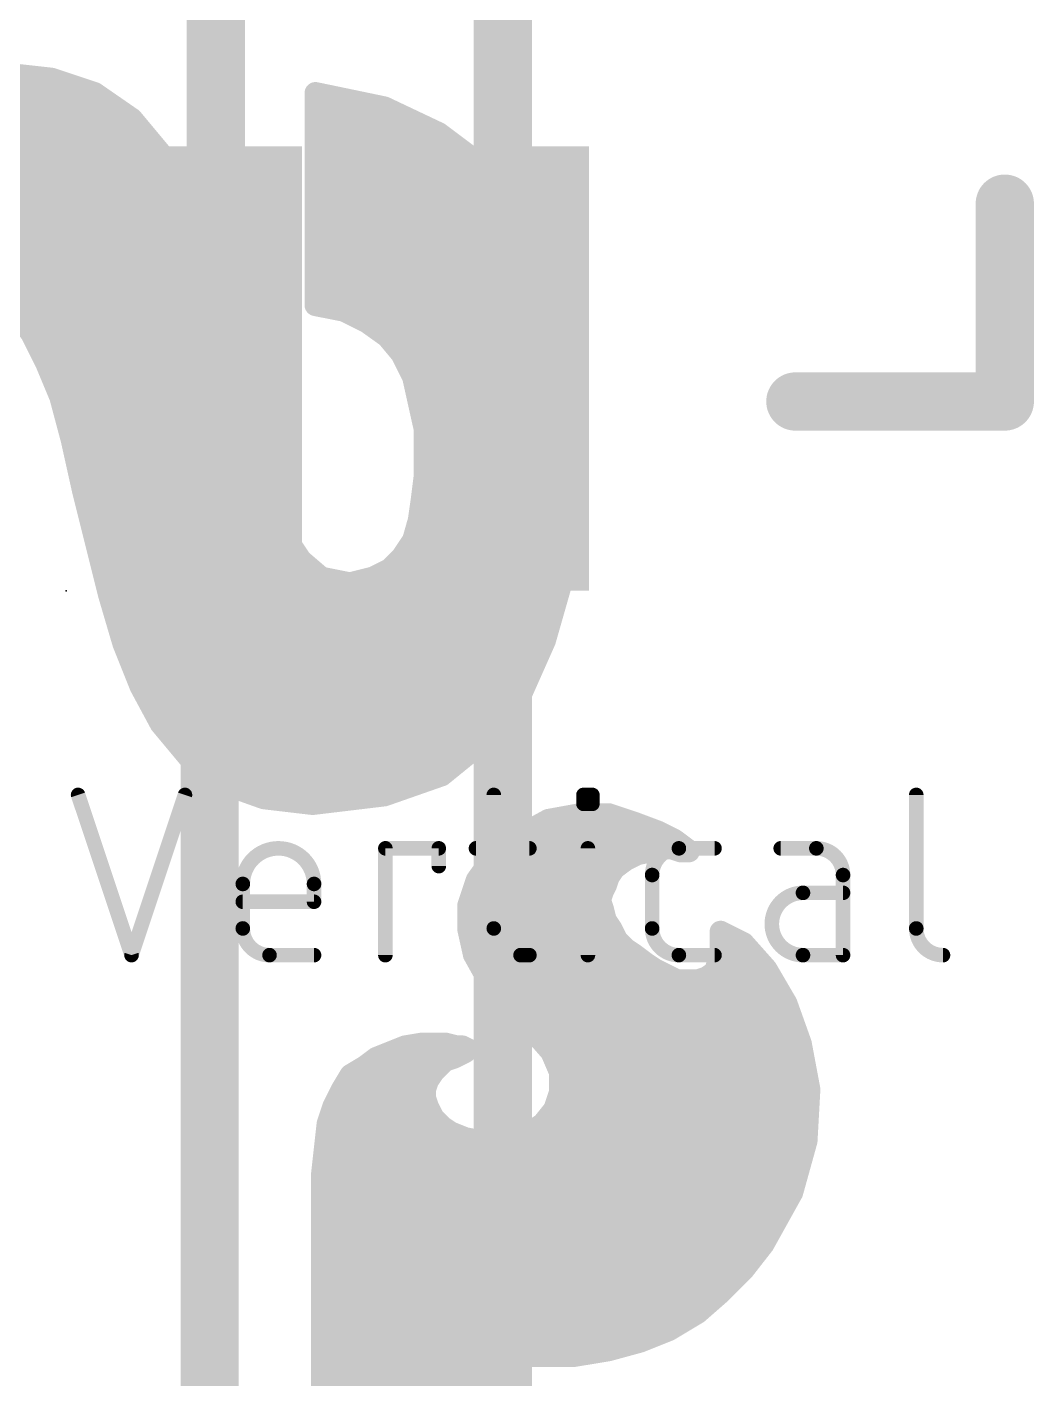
# Model space of a CAD drawing. Extents: x -33 to 53.6, y -13.2 to 65.9.
# Drawn here: x 11.293 to 14.804, y 12.491 to 17.206 of the extents above; entities that cross this region are included whole.
import ezdxf

# ---------------------------------------------------------------- set-up
doc = ezdxf.new("R2010")
doc.units = 0
for name, color, linetype in [('1', 12, 'CONTINUOUS'), ('21', 253, 'CONTINUOUS'), ('22', 253, 'CONTINUOUS'), ('23', 53, 'CONTINUOUS'), ('27', 253, 'CONTINUOUS')]:
    doc.layers.add(name, color=color, linetype=linetype)

# ---------------------------------------------------------------- blocks, each defined once
blk = doc.blocks.new('RECT')
blk.add_solid([(-0.5, -0.5), (0.5, -0.5), (-0.5, 0.5), (0.5, 0.5)])

msp = doc.modelspace()

# ---------------------------------------------------------------- linework, layer by layer
at = {"layer": '1', "const_width": 0.2032}
for points in [[(11.952, 19.572), (11.952, 16.015)], [(12.952, 16.015), (12.952, 18.798)], [(11.93, 15.993), (11.952, 16.015)], [(11.93, 5.08), (11.93, 15.993)], [(12.952, 16.015), (12.952, 5.102)]]:
    msp.add_lwpolyline(points, dxfattribs=at)
at = {"layer": '1', "const_width": 0.1016}
for points in [[(11.9808, 15.993, 1), (11.8792, 15.993)], [(11.8941, 16.0289, 1), (11.9659, 15.9571)], [(11.9879, 15.9791, 1), (11.9161, 16.0509)], [(13.0028, 16.015, 1), (12.9012, 16.015)], [(11.9012, 16.015, 1), (12.0028, 16.015)], [(12.9012, 16.015, 1), (13.0028, 16.015)]]:
    msp.add_lwpolyline(points, format="xyb", dxfattribs=at)
at = {"layer": '21'}
for points, const_width in [([(14.702, 16.59), (14.702, 15.9)], 0.2032), ([(14.702, 15.9), (13.972, 15.9)], 0.2032), ([(13.111, 14.441), (13.001, 14.381)], 0.0762), ([(13.221, 14.461), (13.111, 14.441)], 0.0762), ([(13.321, 14.461), (13.221, 14.461)], 0.0762), ([(13.411, 14.431), (13.321, 14.461)], 0.0762), ([(13.0391, 14.4018), (13.4889, 14.4018)], 0.0762), ([(13.491, 14.401), (13.411, 14.431)], 0.0762), ([(13.551, 14.371), (13.491, 14.401)], 0.0762), ([(13.001, 14.381), (12.911, 14.301)], 0.0762), ([(13.591, 14.341), (13.551, 14.371)], 0.0762), ([(12.911, 14.301), (12.861, 14.231)], 0.0762), ([(12.9387, 14.3256), (13.444, 14.3256)], 0.0762), ([(13.341, 14.271), (13.381, 14.301)], 0.0762), ([(13.381, 14.301), (13.421, 14.321)], 0.0762), ([(13.421, 14.321), (13.471, 14.331)], 0.0762), ([(13.471, 14.331), (13.511, 14.341)], 0.0762), ([(13.511, 14.341), (13.541, 14.341)], 0.0762), ([(13.541, 14.341), (13.571, 14.331)], 0.0762), ([(13.571, 14.331), (13.601, 14.331)], 0.0762), ([(13.601, 14.331), (13.591, 14.341)], 0.0762), ([(12.8741, 14.2494), (13.3266, 14.2494)], 0.0762), ([(13.321, 14.241), (13.341, 14.271)], 0.0762), ([(12.861, 14.231), (12.831, 14.141)], 0.0762), ([(13.301, 14.191), (13.311, 14.211)], 0.0762), ([(13.311, 14.211), (13.321, 14.241)], 0.0762), ([(12.8417, 14.1732), (13.2951, 14.1732)], 0.0762), ([(13.291, 14.161), (13.301, 14.191)], 0.0762), ([(13.301, 14.131), (13.291, 14.161)], 0.0762), ([(12.831, 14.141), (12.831, 14.061)], 0.0762), ([(13.311, 14.091), (13.301, 14.131)], 0.0762), ([(12.831, 14.097), (13.3095, 14.097)], 0.0762), ([(12.831, 14.061), (12.851, 13.971)], 0.0762), ([(13.331, 14.061), (13.311, 14.091)], 0.0762), ([(13.351, 14.021), (13.331, 14.061)], 0.0762), ([(12.8399, 14.0208), (13.3512, 14.0208)], 0.0762), ([(13.381, 13.991), (13.351, 14.021)], 0.0762), ([(13.711, 14.051), (13.711, 13.971)], 0.0762), ([(13.791, 14.011), (13.711, 14.051)], 0.0762), ([(13.711, 14.0208), (13.7714, 14.0208)], 0.0762), ([(12.851, 13.971), (12.901, 13.881)], 0.0762), ([(13.411, 13.971), (13.381, 13.991)], 0.0762), ([(13.451, 13.941), (13.411, 13.971)], 0.0762), ([(13.711, 13.971), (13.691, 13.911)], 0.0762), ([(13.871, 13.921), (13.791, 14.011)], 0.0762), ([(12.8657, 13.9446), (13.4462, 13.9446)], 0.0762), ([(13.481, 13.921), (13.451, 13.941)], 0.0762), ([(13.561, 13.881), (13.481, 13.921)], 0.0762), ([(13.7022, 13.9446), (13.85, 13.9446)], 0.0762), ([(13.941, 13.801), (13.871, 13.921)], 0.0762), ([(12.901, 13.881), (12.971, 13.801)], 0.0762), ([(13.631, 13.881), (13.561, 13.881)], 0.0762), ([(13.661, 13.891), (13.631, 13.881)], 0.0762), ([(13.691, 13.911), (13.661, 13.891)], 0.0762), ([(12.912, 13.8684), (13.9017, 13.8684)], 0.0762), ([(12.971, 13.801), (13.051, 13.711)], 0.0762), ([(12.9788, 13.7922), (13.9441, 13.7922)], 0.0762), ([(13.991, 13.661), (13.941, 13.801)], 0.0762), ([(13.0466, 13.716), (13.9714, 13.716)], 0.0762), ([(13.051, 13.711), (13.121, 13.631)], 0.0762), ([(12.611, 13.651), (12.511, 13.611)], 0.0762), ([(12.583, 13.6398), (12.8298, 13.6398)], 0.0762), ([(12.671, 13.661), (12.611, 13.651)], 0.0762), ([(12.751, 13.661), (12.671, 13.661)], 0.0762), ([(12.791, 13.651), (12.751, 13.661)], 0.0762), ([(12.811, 13.651), (12.791, 13.651)], 0.0762), ([(12.831, 13.641), (12.811, 13.651)], 0.0762), ([(12.821, 13.631), (12.831, 13.641)], 0.0762), ([(13.1133, 13.6398), (13.995, 13.6398)], 0.0762), ([(14.021, 13.501), (13.991, 13.661)], 0.0762), ([(12.511, 13.611), (12.471, 13.581)], 0.0762), ([(12.711, 13.561), (12.751, 13.601)], 0.0762), ([(12.751, 13.601), (12.781, 13.611)], 0.0762), ([(12.781, 13.611), (12.821, 13.631)], 0.0762), ([(13.121, 13.631), (13.151, 13.561)], 0.0762), ([(12.421, 13.551), (12.391, 13.501)], 0.0762), ([(12.471, 13.581), (12.421, 13.551)], 0.0762), ([(12.442, 13.5636), (12.7136, 13.5636)], 0.0762), ([(12.691, 13.531), (12.711, 13.561)], 0.0762), ([(13.1499, 13.5636), (14.0093, 13.5636)], 0.0762), ([(13.151, 13.561), (13.151, 13.491)], 0.0762), ([(12.391, 13.501), (12.361, 13.441)], 0.0762), ([(12.681, 13.501), (12.691, 13.531)], 0.0762), ([(12.681, 13.471), (12.681, 13.501)], 0.0762), ([(14.011, 13.321), (14.021, 13.501)], 0.0762), ([(12.3842, 13.4874), (12.681, 13.4874)], 0.0762), ([(12.691, 13.441), (12.681, 13.471)], 0.0762), ([(13.151, 13.491), (13.131, 13.431)], 0.0762), ([(13.1498, 13.4874), (14.0202, 13.4874)], 0.0762), ([(12.361, 13.441), (12.341, 13.381)], 0.0762), ([(12.3511, 13.4112), (12.7059, 13.4112)], 0.0762), ([(12.711, 13.401), (12.691, 13.441)], 0.0762), ([(12.741, 13.371), (12.711, 13.401)], 0.0762), ([(13.131, 13.431), (13.091, 13.381)], 0.0762), ([(13.1152, 13.4112), (14.016, 13.4112)], 0.0762), ([(12.341, 13.381), (12.321, 13.201)], 0.0762), ([(12.771, 13.351), (12.741, 13.371)], 0.0762), ([(13.091, 13.381), (13.031, 13.341)], 0.0762), ([(12.3359, 13.335), (12.811, 13.335)], 0.0762), ([(12.821, 13.331), (12.771, 13.351)], 0.0762), ([(12.871, 13.321), (12.821, 13.331)], 0.0762), ([(12.951, 13.321), (12.871, 13.321)], 0.0762), ([(13.031, 13.341), (12.951, 13.321)], 0.0762), ([(13.007, 13.335), (14.0118, 13.335)], 0.0762), ([(13.961, 13.141), (14.011, 13.321)], 0.0762), ([(12.3274, 13.2588), (13.9937, 13.2588)], 0.0762), ([(12.321, 13.201), (12.321, 11.921)], 0.0762), ([(12.321, 13.1826), (13.9726, 13.1826)], 0.0762), ([(13.861, 12.961), (13.961, 13.141)], 0.0762), ([(12.321, 13.1064), (13.9418, 13.1064)], 0.0762), ([(12.321, 13.0302), (13.8994, 13.0302)], 0.0762), ([(12.321, 12.954), (13.8556, 12.954)], 0.0762), ([(13.791, 12.871), (13.861, 12.961)], 0.0762), ([(12.321, 12.8778), (13.7963, 12.8778)], 0.0762), ([(13.711, 12.791), (13.791, 12.871)], 0.0762), ([(12.321, 12.8016), (13.7216, 12.8016)], 0.0762), ([(13.631, 12.721), (13.711, 12.791)], 0.0762), ([(12.321, 12.7254), (13.636, 12.7254)], 0.0762), ([(13.531, 12.661), (13.631, 12.721)], 0.0762), ([(12.321, 12.6492), (13.5015, 12.6492)], 0.0762), ([(13.431, 12.621), (13.531, 12.661)], 0.0762), ([(13.321, 12.591), (13.431, 12.621)], 0.0762), ([(12.321, 12.573), (13.213, 12.573)], 0.0762), ([(12.901, 12.531), (12.951, 12.561)], 0.0762), ([(12.951, 12.561), (13.011, 12.571)], 0.0762), ([(13.011, 12.571), (13.201, 12.571)], 0.0762), ([(13.201, 12.571), (13.321, 12.591)], 0.0762), ([(12.801, 12.451), (12.901, 12.531)], 0.0762), ([(12.321, 12.4968), (12.8582, 12.4968)], 0.0762)]:
    msp.add_lwpolyline(points, dxfattribs=dict(at, const_width=const_width))
for points, const_width in [([(14.7528, 16.59, 1), (14.6512, 16.59)], 0.1016), ([(13.972, 15.9508, 1), (13.972, 15.8492)], 0.1016), ([(14.702, 15.8492, 1), (14.702, 15.9508)], 0.1016), ([(14.6512, 15.9, 1), (14.7528, 15.9)], 0.1016), ([(13.1076, 14.4597, 1), (13.1144, 14.4223)], 0.0381), ([(13.1201, 14.4243, 1), (13.1019, 14.4577)], 0.0381), ([(13.221, 14.4801, 1), (13.221, 14.442)], 0.0381), ([(13.2244, 14.4423, 1), (13.2176, 14.4797)], 0.0381), ([(13.327, 14.4791, 1), (13.315, 14.4429)], 0.0381), ([(13.321, 14.442, 1), (13.321, 14.4801)], 0.0381), ([(13.0391, 14.4209, 1), (13.0391, 14.3828)], 0.0381), ([(13.4177, 14.4488, 1), (13.4043, 14.4132)], 0.0381), ([(13.405, 14.4129, 1), (13.417, 14.4491)], 0.0381), ([(13.4995, 14.418, 1), (13.4825, 14.384)], 0.0381), ([(13.4843, 14.3832, 1), (13.4977, 14.4188)], 0.0381), ([(13.4889, 14.3828, 1), (13.4889, 14.4209)], 0.0381), ([(12.9919, 14.3977, 1), (13.0101, 14.3643)], 0.0381), ([(13.0137, 14.3668, 1), (12.9883, 14.3952)], 0.0381), ([(13.5624, 14.3862, 1), (13.5396, 14.3558)], 0.0381), ([(13.5425, 14.354, 1), (13.5595, 14.388)], 0.0381), ([(12.8983, 14.3152, 1), (12.9237, 14.2868)], 0.0381), ([(12.9265, 14.2899, 1), (12.8955, 14.3121)], 0.0381), ([(12.9387, 14.3447, 1), (12.9387, 14.3066)], 0.0381), ([(13.3725, 14.318, 1), (13.3895, 14.284)], 0.0381), ([(13.3924, 14.2858, 1), (13.3696, 14.3162)], 0.0381), ([(13.4173, 14.3397, 1), (13.4247, 14.3023)], 0.0381), ([(13.4295, 14.304, 1), (13.4125, 14.338)], 0.0381), ([(13.444, 14.3066, 1), (13.444, 14.3447)], 0.0381), ([(13.4664, 14.3495, 1), (13.4756, 14.3125)], 0.0381), ([(13.4747, 14.3123, 1), (13.4673, 14.3497)], 0.0381), ([(13.511, 14.3601, 1), (13.511, 14.322)], 0.0381), ([(13.5156, 14.3225, 1), (13.5064, 14.3595)], 0.0381), ([(13.547, 14.3591, 1), (13.535, 14.3229)], 0.0381), ([(13.541, 14.322, 1), (13.541, 14.3601)], 0.0381), ([(13.571, 14.3501, 1), (13.571, 14.312)], 0.0381), ([(13.565, 14.3129, 1), (13.577, 14.3491)], 0.0381), ([(13.6045, 14.3545, 1), (13.5775, 14.3275)], 0.0381), ([(13.5796, 14.3258, 1), (13.6024, 14.3562)], 0.0381), ([(13.5875, 14.3175, 1), (13.6145, 14.3445)], 0.0381), ([(13.601, 14.312, 1), (13.601, 14.3501)], 0.0381), ([(12.8741, 14.2685, 1), (12.8741, 14.2304)], 0.0381), ([(13.3296, 14.2862, 1), (13.3524, 14.2558)], 0.0381), ([(13.3569, 14.2604, 1), (13.3251, 14.2816)], 0.0381), ([(13.3266, 14.2304, 1), (13.3266, 14.2685)], 0.0381), ([(12.8455, 14.2421, 1), (12.8765, 14.2199)], 0.0381), ([(12.8791, 14.225, 1), (12.8429, 14.237)], 0.0381), ([(13.328, 14.2025, 1), (13.294, 14.2195)], 0.0381), ([(13.3051, 14.2516, 1), (13.3369, 14.2304)], 0.0381), ([(13.3391, 14.235, 1), (13.3029, 14.247)], 0.0381), ([(12.8417, 14.1923, 1), (12.8417, 14.1542)], 0.0381), ([(13.3091, 14.167, 1), (13.2729, 14.155)], 0.0381), ([(13.284, 14.1995, 1), (13.318, 14.1825)], 0.0381), ([(13.3191, 14.185, 1), (13.2829, 14.197)], 0.0381), ([(13.2929, 14.217, 1), (13.3291, 14.205)], 0.0381), ([(13.2951, 14.1542, 1), (13.2951, 14.1923)], 0.0381), ([(12.8501, 14.141, 1), (12.812, 14.141)], 0.0381), ([(12.8129, 14.147, 1), (12.8491, 14.135)], 0.0381), ([(13.2729, 14.167, 1), (13.3091, 14.155)], 0.0381), ([(13.3195, 14.1356, 1), (13.2825, 14.1264)], 0.0381), ([(13.2829, 14.125, 1), (13.3191, 14.137)], 0.0381), ([(12.831, 14.1161, 1), (12.831, 14.078)], 0.0381), ([(12.8496, 14.0651, 1), (12.8124, 14.0569)], 0.0381), ([(13.3269, 14.1016, 1), (13.2951, 14.0804)], 0.0381), ([(13.2925, 14.0864, 1), (13.3295, 14.0956)], 0.0381), ([(13.3095, 14.078, 1), (13.3095, 14.1161)], 0.0381), ([(13.348, 14.0695, 1), (13.314, 14.0525)], 0.0381), ([(12.812, 14.061, 1), (12.8501, 14.061)], 0.0381), ([(12.8399, 14.0399, 1), (12.8399, 14.0018)], 0.0381), ([(13.3151, 14.0504, 1), (13.3469, 14.0716)], 0.0381), ([(13.3645, 14.0345, 1), (13.3375, 14.0075)], 0.0381), ([(13.3512, 14.0018, 1), (13.3512, 14.0399)], 0.0381), ([(13.7195, 14.068, 1), (13.7025, 14.034)], 0.0381), ([(13.711, 14.0399, 1), (13.711, 14.0018)], 0.0381), ([(13.7301, 14.051, 1), (13.692, 14.051)], 0.0381), ([(13.7714, 14.0018, 1), (13.7714, 14.0399)], 0.0381), ([(12.8677, 13.9803, 1), (12.8343, 13.9617)], 0.0381), ([(13.334, 14.0125, 1), (13.368, 14.0295)], 0.0381), ([(13.3916, 14.0069, 1), (13.3704, 13.9751)], 0.0381), ([(13.3675, 13.9775, 1), (13.3945, 14.0045)], 0.0381), ([(13.4224, 13.9862, 1), (13.3996, 13.9558)], 0.0381), ([(13.4004, 13.9551, 1), (13.4216, 13.9869)], 0.0381), ([(13.7291, 13.965, 1), (13.6929, 13.977)], 0.0381), ([(13.8052, 14.0237, 1), (13.7768, 13.9983)], 0.0381), ([(13.7825, 13.994, 1), (13.7995, 14.028)], 0.0381), ([(12.8324, 13.9669, 1), (12.8696, 13.9751)], 0.0381), ([(12.8657, 13.9637, 1), (12.8657, 13.9256)], 0.0381), ([(13.4616, 13.9569, 1), (13.4404, 13.9251)], 0.0381), ([(13.4396, 13.9258, 1), (13.4624, 13.9562)], 0.0381), ([(13.4462, 13.9256, 1), (13.4462, 13.9637)], 0.0381), ([(13.4895, 13.938, 1), (13.4725, 13.904)], 0.0381), ([(13.7022, 13.9637, 1), (13.7022, 13.9256)], 0.0381), ([(13.692, 13.971, 1), (13.7301, 13.971)], 0.0381), ([(13.85, 13.9256, 1), (13.85, 13.9637)], 0.0381), ([(13.8875, 13.9306, 1), (13.8545, 13.9114)], 0.0381), ([(12.9153, 13.8935, 1), (12.8867, 13.8685)], 0.0381), ([(12.8843, 13.8717, 1), (12.9177, 13.8903)], 0.0381), ([(13.4704, 13.9051, 1), (13.4916, 13.9369)], 0.0381), ([(13.561, 13.9001, 1), (13.561, 13.862)], 0.0381), ([(13.5525, 13.864, 1), (13.5695, 13.898)], 0.0381), ([(13.625, 13.8991, 1), (13.637, 13.8629)], 0.0381), ([(13.631, 13.862, 1), (13.631, 13.9001)], 0.0381), ([(13.6504, 13.9069, 1), (13.6716, 13.8751)], 0.0381), ([(13.667, 13.8729, 1), (13.655, 13.9091)], 0.0381), ([(13.6729, 13.917, 1), (13.7091, 13.905)], 0.0381), ([(13.7016, 13.8951, 1), (13.6804, 13.9269)], 0.0381), ([(13.8568, 13.9083, 1), (13.8852, 13.9337)], 0.0381), ([(12.912, 13.8875, 1), (12.912, 13.8494)], 0.0381), ([(13.9017, 13.8494, 1), (13.9017, 13.8875)], 0.0381), ([(12.9852, 13.8137, 1), (12.9568, 13.7883)], 0.0381), ([(12.9567, 13.7885, 1), (12.9853, 13.8135)], 0.0381), ([(12.9788, 13.8113, 1), (12.9788, 13.7732)], 0.0381), ([(13.9589, 13.8074, 1), (13.9231, 13.7946)], 0.0381), ([(13.9245, 13.7914, 1), (13.9575, 13.8106)], 0.0381), ([(13.9441, 13.7732, 1), (13.9441, 13.8113)], 0.0381), ([(13.0466, 13.7351, 1), (13.0466, 13.697)], 0.0381), ([(13.0653, 13.7235, 1), (13.0367, 13.6985)], 0.0381), ([(13.0368, 13.6983, 1), (13.0652, 13.7237)], 0.0381), ([(13.9714, 13.697, 1), (13.9714, 13.7351)], 0.0381), ([(12.583, 13.6589, 1), (12.583, 13.6208)], 0.0381), ([(12.6079, 13.6698, 1), (12.6141, 13.6322)], 0.0381), ([(12.6181, 13.6333, 1), (12.6039, 13.6687)], 0.0381), ([(12.671, 13.6801, 1), (12.671, 13.642)], 0.0381), ([(12.6741, 13.6422, 1), (12.6679, 13.6798)], 0.0381), ([(12.7556, 13.6795, 1), (12.7464, 13.6425)], 0.0381), ([(12.751, 13.642, 1), (12.751, 13.6801)], 0.0381), ([(12.791, 13.67, 1), (12.791, 13.6319)], 0.0381), ([(12.7864, 13.6325, 1), (12.7956, 13.6695)], 0.0381), ([(12.8195, 13.668, 1), (12.8025, 13.634)], 0.0381), ([(12.811, 13.6319, 1), (12.811, 13.67)], 0.0381), ([(12.8445, 13.6275, 1), (12.8175, 13.6545)], 0.0381), ([(12.8225, 13.624, 1), (12.8395, 13.658)], 0.0381), ([(12.8298, 13.6208, 1), (12.8298, 13.6589)], 0.0381), ([(13.1133, 13.6589, 1), (13.1133, 13.6208)], 0.0381), ([(14.0097, 13.6645, 1), (13.9723, 13.6575)], 0.0381), ([(13.9731, 13.6546, 1), (14.0089, 13.6674)], 0.0381), ([(13.995, 13.6208, 1), (13.995, 13.6589)], 0.0381), ([(12.5039, 13.6287, 1), (12.5181, 13.5933)], 0.0381), ([(12.5224, 13.5958, 1), (12.4996, 13.6262)], 0.0381), ([(12.745, 13.6191, 1), (12.757, 13.5829)], 0.0381), ([(12.7645, 13.5875, 1), (12.7375, 13.6145)], 0.0381), ([(12.7725, 13.628, 1), (12.7895, 13.594)], 0.0381), ([(12.787, 13.5929, 1), (12.775, 13.6291)], 0.0381), ([(12.8075, 13.6445, 1), (12.8345, 13.6175)], 0.0381), ([(12.8295, 13.614, 1), (12.8125, 13.648)], 0.0381), ([(13.1385, 13.6385, 1), (13.1035, 13.6235)], 0.0381), ([(13.1067, 13.6185, 1), (13.1353, 13.6435)], 0.0381), ([(12.4112, 13.5673, 1), (12.4308, 13.5347)], 0.0381), ([(12.4373, 13.5412, 1), (12.4047, 13.5608)], 0.0381), ([(12.442, 13.5827, 1), (12.442, 13.5446)], 0.0381), ([(12.4596, 13.5962, 1), (12.4824, 13.5658)], 0.0381), ([(12.4808, 13.5647, 1), (12.4612, 13.5973)], 0.0381), ([(12.6975, 13.5745, 1), (12.7245, 13.5475)], 0.0381), ([(12.7269, 13.5504, 1), (12.6951, 13.5716)], 0.0381), ([(12.7136, 13.5446, 1), (12.7136, 13.5827)], 0.0381), ([(13.1499, 13.5827, 1), (13.1499, 13.5446)], 0.0381), ([(13.17, 13.561, 1), (13.1319, 13.561)], 0.0381), ([(13.1335, 13.5535, 1), (13.1685, 13.5685)], 0.0381), ([(14.0093, 13.5446, 1), (14.0093, 13.5827)], 0.0381), ([(12.408, 13.4925, 1), (12.374, 13.5095)], 0.0381), ([(12.7001, 13.501, 1), (12.662, 13.501)], 0.0381), ([(12.6751, 13.5416, 1), (12.7069, 13.5204)], 0.0381), ([(12.7091, 13.525, 1), (12.6729, 13.537)], 0.0381), ([(14.04, 13.4999, 1), (14.002, 13.5021)], 0.0381), ([(12.3842, 13.5065, 1), (12.3842, 13.4684)], 0.0381), ([(12.3747, 13.5108, 1), (12.4073, 13.4912)], 0.0381), ([(12.6629, 13.507, 1), (12.6991, 13.495)], 0.0381), ([(12.6991, 13.477, 1), (12.6629, 13.465)], 0.0381), ([(12.662, 13.471, 1), (12.7001, 13.471)], 0.0381), ([(12.681, 13.4684, 1), (12.681, 13.5065)], 0.0381), ([(13.1498, 13.5065, 1), (13.1498, 13.4684)], 0.0381), ([(13.1319, 13.491, 1), (13.17, 13.491)], 0.0381), ([(13.1691, 13.485, 1), (13.1329, 13.497)], 0.0381), ([(14.0023, 13.4975, 1), (14.0397, 13.5045)], 0.0381), ([(14.0202, 13.4684, 1), (14.0202, 13.5065)], 0.0381), ([(12.3511, 13.4303, 1), (12.3511, 13.3922)], 0.0381), ([(12.344, 13.4495, 1), (12.378, 13.4325)], 0.0381), ([(12.3791, 13.435, 1), (12.3429, 13.447)], 0.0381), ([(12.708, 13.4495, 1), (12.674, 13.4325)], 0.0381), ([(12.6729, 13.435, 1), (12.7091, 13.447)], 0.0381), ([(12.7245, 13.4145, 1), (12.6975, 13.3875)], 0.0381), ([(12.7059, 13.3922, 1), (12.7059, 13.4303)], 0.0381), ([(13.1152, 13.4303, 1), (13.1152, 13.3922)], 0.0381), ([(13.1129, 13.437, 1), (13.1491, 13.425)], 0.0381), ([(13.1459, 13.4191, 1), (13.1161, 13.4429)], 0.0381), ([(14.016, 13.3922, 1), (14.016, 13.4303)], 0.0381), ([(12.3229, 13.387, 1), (12.3591, 13.375)], 0.0381), ([(12.3599, 13.3789, 1), (12.3221, 13.3831)], 0.0381), ([(12.694, 13.3925, 1), (12.728, 13.4095)], 0.0381), ([(12.7516, 13.3869, 1), (12.7304, 13.3551)], 0.0381), ([(12.7275, 13.3575, 1), (12.7545, 13.3845)], 0.0381), ([(13.0761, 13.3929, 1), (13.1059, 13.3691)], 0.0381), ([(13.1016, 13.3651, 1), (13.0804, 13.3969)], 0.0381), ([(12.3359, 13.3541, 1), (12.3359, 13.316)], 0.0381), ([(12.7781, 13.3687, 1), (12.7639, 13.3333)], 0.0381), ([(12.7604, 13.3351, 1), (12.7816, 13.3669)], 0.0381), ([(12.8247, 13.3497, 1), (12.8173, 13.3123)], 0.0381), ([(12.811, 13.316, 1), (12.811, 13.3541)], 0.0381), ([(12.8139, 13.3133, 1), (12.8281, 13.3487)], 0.0381), ([(12.871, 13.3401, 1), (12.871, 13.302)], 0.0381), ([(12.8673, 13.3023, 1), (12.8747, 13.3397)], 0.0381), ([(12.9464, 13.3395, 1), (12.9556, 13.3025)], 0.0381), ([(12.951, 13.302, 1), (12.951, 13.3401)], 0.0381), ([(13.007, 13.3541, 1), (13.007, 13.316)], 0.0381), ([(13.0204, 13.3569, 1), (13.0416, 13.3251)], 0.0381), ([(13.0356, 13.3225, 1), (13.0264, 13.3595)], 0.0381), ([(14.0294, 13.3159, 1), (13.9926, 13.3261)], 0.0381), ([(14.0118, 13.316, 1), (14.0118, 13.3541)], 0.0381), ([(12.3274, 13.2779, 1), (12.3274, 13.2398)], 0.0381), ([(13.992, 13.3221, 1), (14.03, 13.3199)], 0.0381), ([(13.9937, 13.2398, 1), (13.9937, 13.2779)], 0.0381), ([(12.34, 13.201, 1), (12.3019, 13.201)], 0.0381), ([(12.3021, 13.2031, 1), (12.3399, 13.1989)], 0.0381), ([(12.321, 13.2017, 1), (12.321, 13.1636)], 0.0381), ([(13.9726, 13.1636, 1), (13.9726, 13.2017)], 0.0381), ([(13.9426, 13.1461, 1), (13.9794, 13.1359)], 0.0381), ([(13.9777, 13.1317, 1), (13.9443, 13.1503)], 0.0381), ([(12.321, 13.1255, 1), (12.321, 13.0874)], 0.0381), ([(13.9418, 13.0874, 1), (13.9418, 13.1255)], 0.0381), ([(12.321, 13.0493, 1), (12.321, 13.0112)], 0.0381), ([(13.8994, 13.0112, 1), (13.8994, 13.0493)], 0.0381), ([(12.321, 12.9731, 1), (12.321, 12.935)], 0.0381), ([(13.8443, 12.9703, 1), (13.8777, 12.9517)], 0.0381), ([(13.876, 12.9493, 1), (13.846, 12.9727)], 0.0381), ([(13.8556, 12.935, 1), (13.8556, 12.9731)], 0.0381), ([(12.321, 12.8969, 1), (12.321, 12.8588)], 0.0381), ([(13.776, 12.8827, 1), (13.806, 12.8593)], 0.0381), ([(13.8045, 12.8575, 1), (13.7775, 12.8845)], 0.0381), ([(13.7963, 12.8588, 1), (13.7963, 12.8969)], 0.0381), ([(12.321, 12.8207, 1), (12.321, 12.7826)], 0.0381), ([(13.7235, 12.7767, 1), (13.6985, 12.8053)], 0.0381), ([(13.7216, 12.7826, 1), (13.7216, 12.8207)], 0.0381), ([(13.6975, 12.8045, 1), (13.7245, 12.7775)], 0.0381), ([(12.321, 12.7445, 1), (12.321, 12.7064)], 0.0381), ([(13.6185, 12.7353, 1), (13.6435, 12.7067)], 0.0381), ([(13.6408, 12.7047, 1), (13.6212, 12.7373)], 0.0381), ([(13.636, 12.7064, 1), (13.636, 12.7445)], 0.0381), ([(12.321, 12.6683, 1), (12.321, 12.6302)], 0.0381), ([(13.5015, 12.6302, 1), (13.5015, 12.6683)], 0.0381), ([(13.5212, 12.6773, 1), (13.5408, 12.6447)], 0.0381), ([(13.5381, 12.6433, 1), (13.5239, 12.6787)], 0.0381), ([(13.4239, 12.6387, 1), (13.4381, 12.6033)], 0.0381), ([(13.436, 12.6026, 1), (13.426, 12.6394)], 0.0381), ([(12.321, 12.5921, 1), (12.321, 12.554)], 0.0381), ([(12.9479, 12.5798, 1), (12.9541, 12.5422)], 0.0381), ([(12.9608, 12.5447, 1), (12.9412, 12.5773)], 0.0381), ([(13.011, 12.59, 1), (13.011, 12.5519)], 0.0381), ([(13.0141, 12.5522, 1), (13.0079, 12.5898)], 0.0381), ([(13.1979, 12.5898, 1), (13.2041, 12.5522)], 0.0381), ([(13.201, 12.5519, 1), (13.201, 12.59)], 0.0381), ([(13.213, 12.554, 1), (13.213, 12.5921)], 0.0381), ([(13.316, 12.6094, 1), (13.326, 12.5726)], 0.0381), ([(13.3241, 12.5722, 1), (13.3179, 12.6098)], 0.0381), ([(12.8912, 12.5473, 1), (12.9108, 12.5147)], 0.0381), ([(12.9129, 12.5161, 1), (12.8891, 12.5459)], 0.0381), ([(12.321, 12.5159, 1), (12.321, 12.4778)], 0.0381), ([(12.8582, 12.4778, 1), (12.8582, 12.5159)], 0.0381)]:
    msp.add_lwpolyline(points, format="xyb", dxfattribs=dict(at, const_width=const_width))
at = {"layer": '22', "const_width": 0.0762}
for points in [[(11.379, 17.026), (11.199, 17.046)], [(10.8876, 16.9926), (11.4792, 16.9926)], [(11.529, 16.976), (11.379, 17.026)], [(11.659, 16.886), (11.529, 16.976)], [(12.539, 16.926), (12.299, 16.976)], [(12.299, 16.976), (12.299, 16.236)], [(10.7134, 16.9164), (11.6151, 16.9164)], [(12.299, 16.9164), (12.5593, 16.9164)], [(12.729, 16.836), (12.539, 16.926)], [(11.759, 16.766), (11.659, 16.886)], [(10.6137, 16.8402), (11.6972, 16.8402)], [(12.299, 16.8402), (12.7201, 16.8402)], [(12.889, 16.716), (12.729, 16.836)], [(10.5323, 16.764), (11.7602, 16.764)], [(11.839, 16.636), (11.759, 16.766)], [(12.299, 16.764), (12.825, 16.764)], [(13.009, 16.556), (12.889, 16.716)], [(10.4656, 16.6878), (11.8071, 16.6878)], [(12.299, 16.6878), (12.9101, 16.6878)], [(10.4118, 16.6116), (11.8488, 16.6116)], [(11.899, 16.486), (11.839, 16.636)], [(12.299, 16.6116), (12.9673, 16.6116)], [(10.3737, 16.5354), (11.8792, 16.5354)], [(12.299, 16.5354), (13.0193, 16.5354)], [(13.099, 16.376), (13.009, 16.556)], [(11.949, 16.316), (11.899, 16.486)], [(10.3356, 16.4592), (11.9069, 16.4592)], [(12.299, 16.4592), (13.0574, 16.4592)], [(10.3118, 16.383), (11.9293, 16.383)], [(12.299, 16.383), (13.0955, 16.383)], [(13.159, 16.166), (13.099, 16.376)], [(10.291, 16.3068), (11.9519, 16.3068)], [(11.999, 16.156), (11.949, 16.316)], [(12.299, 16.3068), (13.1188, 16.3068)], [(11.2234, 16.2306), (11.9757, 16.2306)], [(12.299, 16.236), (12.399, 16.216)], [(12.326, 16.2306), (13.1405, 16.2306)], [(11.249, 16.216), (11.309, 16.136)], [(12.399, 16.216), (12.479, 16.176)], [(11.2952, 16.1544), (11.9993, 16.1544)], [(11.309, 16.136), (11.359, 16.036)], [(12.029, 15.986), (11.999, 16.156)], [(12.479, 16.176), (12.549, 16.126)], [(12.5092, 16.1544), (13.1607, 16.1544)], [(13.189, 15.956), (13.159, 16.166)], [(12.549, 16.126), (12.599, 16.066)], [(11.3379, 16.0782), (12.0127, 16.0782)], [(12.5888, 16.0782), (13.1715, 16.0782)], [(12.599, 16.066), (12.639, 15.986)], [(11.359, 16.036), (11.409, 15.916)], [(11.3732, 16.002), (12.0262, 16.002)], [(12.631, 16.002), (13.1824, 16.002)], [(12.069, 15.826), (12.029, 15.986)], [(12.639, 15.986), (12.679, 15.806)], [(13.199, 15.726), (13.189, 15.956)], [(11.4049, 15.9258), (12.0441, 15.9258)], [(11.409, 15.916), (11.449, 15.766)], [(12.6524, 15.9258), (13.1903, 15.9258)], [(11.4267, 15.8496), (12.0631, 15.8496)], [(12.099, 15.676), (12.069, 15.826)], [(12.6693, 15.8496), (13.1936, 15.8496)], [(12.679, 15.806), (12.679, 15.636)], [(11.447, 15.7734), (12.0795, 15.7734)], [(11.449, 15.766), (11.489, 15.586)], [(12.679, 15.7734), (13.1969, 15.7734)], [(13.189, 15.496), (13.199, 15.726)], [(11.4643, 15.6972), (12.0948, 15.6972)], [(12.139, 15.546), (12.099, 15.676)], [(12.679, 15.6972), (13.1977, 15.6972)], [(11.4812, 15.621), (12.1159, 15.621)], [(12.679, 15.636), (12.669, 15.556)], [(12.6771, 15.621), (13.1944, 15.621)], [(11.489, 15.586), (11.579, 15.226)], [(11.4993, 15.5448), (12.1395, 15.5448)], [(12.189, 15.436), (12.139, 15.546)], [(12.669, 15.556), (12.659, 15.486)], [(12.6674, 15.5448), (13.1911, 15.5448)], [(12.659, 15.486), (12.639, 15.416)], [(13.159, 15.276), (13.189, 15.496)], [(11.5183, 15.4686), (12.1742, 15.4686)], [(12.249, 15.346), (12.189, 15.436)], [(12.654, 15.4686), (13.1853, 15.4686)], [(11.5374, 15.3924), (12.2181, 15.3924)], [(12.639, 15.416), (12.599, 15.356)], [(12.6233, 15.3924), (13.1749, 15.3924)], [(12.319, 15.286), (12.249, 15.346)], [(12.599, 15.356), (12.559, 15.316)], [(11.5564, 15.3162), (12.2838, 15.3162)], [(12.419, 15.266), (12.319, 15.286)], [(12.499, 15.286), (12.419, 15.266)], [(12.559, 15.316), (12.499, 15.286)], [(12.5592, 15.3162), (13.1645, 15.3162)], [(11.5755, 15.24), (13.1487, 15.24)], [(13.099, 15.066), (13.159, 15.276)], [(11.579, 15.226), (11.629, 15.056)], [(11.5973, 15.1638), (13.1269, 15.1638)], [(11.6197, 15.0876), (13.1052, 15.0876)], [(11.629, 15.056), (11.689, 14.906)], [(13.019, 14.886), (13.099, 15.066)], [(11.6468, 15.0114), (13.0747, 15.0114)], [(11.6773, 14.9352), (13.0409, 14.9352)], [(11.689, 14.906), (11.759, 14.776)], [(12.899, 14.726), (13.019, 14.886)], [(11.7143, 14.859), (12.9988, 14.859)], [(11.7553, 14.7828), (12.9416, 14.7828)], [(11.759, 14.776), (11.859, 14.656)], [(12.739, 14.596), (12.899, 14.726)], [(11.8168, 14.7066), (12.8751, 14.7066)], [(11.859, 14.656), (11.979, 14.566)], [(11.8931, 14.6304), (12.7813, 14.6304)], [(12.539, 14.526), (12.739, 14.596)], [(11.979, 14.566), (12.119, 14.516)], [(12.012, 14.5542), (12.6196, 14.5542)], [(12.119, 14.516), (12.289, 14.496)], [(12.289, 14.496), (12.539, 14.526)]]:
    msp.add_lwpolyline(points, dxfattribs=at)
at = {"layer": '22', "const_width": 0.0381}
for points in [[(11.385, 17.0441, 1), (11.373, 17.0079)], [(11.3769, 17.0071, 1), (11.3811, 17.0449)], [(11.4792, 16.9735, 1), (11.4792, 17.0116)], [(11.5398, 16.9917, 1), (11.5182, 16.9603)], [(11.523, 16.9579, 1), (11.535, 16.9941)], [(12.3029, 16.9946, 1), (12.2951, 16.9574)], [(12.3181, 16.976, 1), (12.28, 16.976)], [(11.6151, 16.8973, 1), (11.6151, 16.9354)], [(12.299, 16.9354, 1), (12.299, 16.8973)], [(12.5472, 16.9432, 1), (12.5308, 16.9088)], [(12.5351, 16.9074, 1), (12.5429, 16.9446)], [(12.5593, 16.8973, 1), (12.5593, 16.9354)], [(11.6736, 16.8982, 1), (11.6444, 16.8738)], [(11.6482, 16.8703, 1), (11.6698, 16.9017)], [(11.6972, 16.8211, 1), (11.6972, 16.8592)], [(12.299, 16.8592, 1), (12.299, 16.8211)], [(12.7404, 16.8512, 1), (12.7176, 16.8208)], [(12.7201, 16.8211, 1), (12.7201, 16.8592)], [(12.7208, 16.8188, 1), (12.7372, 16.8532)], [(11.7752, 16.776, 1), (11.7428, 16.756)], [(11.7444, 16.7538, 1), (11.7736, 16.7782)], [(11.7602, 16.7449, 1), (11.7602, 16.783)], [(12.299, 16.783, 1), (12.299, 16.7449)], [(12.825, 16.7449, 1), (12.825, 16.783)], [(12.9042, 16.7274, 1), (12.8738, 16.7046)], [(12.8776, 16.7008, 1), (12.9004, 16.7312)], [(11.8071, 16.6687, 1), (11.8071, 16.7068)], [(12.299, 16.7068, 1), (12.299, 16.6687)], [(12.9101, 16.6687, 1), (12.9101, 16.7068)], [(11.8567, 16.6431, 1), (11.8213, 16.6289)], [(11.8228, 16.626, 1), (11.8552, 16.646)], [(11.8488, 16.5925, 1), (11.8488, 16.6306)], [(12.299, 16.6306, 1), (12.299, 16.5925)], [(12.9673, 16.5925, 1), (12.9673, 16.6306)], [(11.8792, 16.5163, 1), (11.8792, 16.5544)], [(12.299, 16.5544, 1), (12.299, 16.5163)], [(13.026, 16.5645, 1), (12.992, 16.5475)], [(12.9938, 16.5446, 1), (13.0242, 16.5674)], [(13.0193, 16.5163, 1), (13.0193, 16.5544)], [(11.9173, 16.4914, 1), (11.8807, 16.4806)], [(11.8813, 16.4789, 1), (11.9167, 16.4931)], [(11.9069, 16.4401, 1), (11.9069, 16.4782)], [(12.299, 16.4782, 1), (12.299, 16.4401)], [(13.0574, 16.4401, 1), (13.0574, 16.4782)], [(11.9293, 16.3639, 1), (11.9293, 16.402)], [(12.299, 16.402, 1), (12.299, 16.3639)], [(13.1173, 16.3812, 1), (13.0807, 16.3708)], [(13.0955, 16.3639, 1), (13.0955, 16.402)], [(13.082, 16.3675, 1), (13.116, 16.3845)], [(11.9672, 16.3217, 1), (11.9308, 16.3103)], [(11.9307, 16.3106, 1), (11.9673, 16.3214)], [(11.9519, 16.2877, 1), (11.9519, 16.3258)], [(12.299, 16.3258, 1), (12.299, 16.2877)], [(13.1188, 16.2877, 1), (13.1188, 16.3258)], [(11.9757, 16.2115, 1), (11.9757, 16.2496)], [(12.3027, 16.2547, 1), (12.2953, 16.2173)], [(12.326, 16.2496, 1), (12.326, 16.2115)], [(13.1405, 16.2115, 1), (13.1405, 16.2496)], [(12.28, 16.236, 1), (12.3181, 16.236)], [(12.4075, 16.233, 1), (12.3905, 16.199)], [(12.3953, 16.1973, 1), (12.4027, 16.2347)], [(11.2952, 16.1735, 1), (11.2952, 16.1354)], [(11.326, 16.1445, 1), (11.292, 16.1275)], [(12.0178, 16.1593, 1), (11.9802, 16.1527)], [(11.9808, 16.1503, 1), (12.0172, 16.1617)], [(11.9993, 16.1354, 1), (11.9993, 16.1735)], [(12.4901, 16.1915, 1), (12.4679, 16.1605)], [(12.4705, 16.159, 1), (12.4875, 16.193)], [(12.5092, 16.1735, 1), (12.5092, 16.1354)], [(13.1779, 16.1687, 1), (13.1401, 16.1633)], [(13.1407, 16.1608, 1), (13.1773, 16.1712)], [(13.1607, 16.1354, 1), (13.1607, 16.1735)], [(11.2938, 16.1246, 1), (11.3242, 16.1474)], [(12.5636, 16.1382, 1), (12.5344, 16.1138)], [(12.5379, 16.1105, 1), (12.5601, 16.1415)], [(11.3379, 16.0973, 1), (11.3379, 16.0592)], [(12.0127, 16.0592, 1), (12.0127, 16.0973)], [(12.5888, 16.0973, 1), (12.5888, 16.0592)], [(12.616, 16.0745, 1), (12.582, 16.0575)], [(12.5844, 16.0538, 1), (12.6136, 16.0782)], [(13.1715, 16.0592, 1), (13.1715, 16.0973)], [(11.3766, 16.0433, 1), (11.3414, 16.0287)], [(11.342, 16.0275, 1), (11.376, 16.0445)], [(11.3732, 16.0211, 1), (11.3732, 15.983)], [(12.0262, 15.983, 1), (12.0262, 16.0211)], [(12.631, 16.0211, 1), (12.631, 15.983)], [(13.1824, 15.983, 1), (13.1824, 16.0211)], [(12.0475, 15.9906, 1), (12.0105, 15.9814)], [(12.0102, 15.9827, 1), (12.0478, 15.9893)], [(12.6576, 15.9901, 1), (12.6204, 15.9819)], [(12.622, 15.9775, 1), (12.656, 15.9945)], [(13.208, 15.9568, 1), (13.17, 15.9552)], [(11.4049, 15.9449, 1), (11.4049, 15.9068)], [(11.4274, 15.9209, 1), (11.3906, 15.9111)], [(11.3914, 15.9087, 1), (11.4266, 15.9233)], [(12.0441, 15.9068, 1), (12.0441, 15.9449)], [(12.6524, 15.9449, 1), (12.6524, 15.9068)], [(13.1701, 15.9533, 1), (13.2079, 15.9587)], [(13.1903, 15.9068, 1), (13.1903, 15.9449)], [(11.4267, 15.8687, 1), (11.4267, 15.8306)], [(12.0877, 15.8297, 1), (12.0503, 15.8223)], [(12.0505, 15.8214, 1), (12.0875, 15.8306)], [(12.0631, 15.8306, 1), (12.0631, 15.8687)], [(12.6693, 15.8687, 1), (12.6693, 15.8306)], [(12.6981, 15.806, 1), (12.66, 15.806)], [(13.1936, 15.8306, 1), (13.1936, 15.8687)], [(11.447, 15.7925, 1), (11.447, 15.7544)], [(11.4676, 15.7701, 1), (11.4304, 15.7619)], [(12.0795, 15.7544, 1), (12.0795, 15.7925)], [(12.679, 15.7925, 1), (12.679, 15.7544)], [(12.6604, 15.8019, 1), (12.6976, 15.8101)], [(13.1969, 15.7544, 1), (13.1969, 15.7925)], [(11.4306, 15.7611, 1), (11.4674, 15.7709)], [(13.218, 15.7252, 1), (13.18, 15.7268)], [(11.4643, 15.7163, 1), (11.4643, 15.6782)], [(12.1172, 15.6816, 1), (12.0808, 15.6704)], [(12.0948, 15.6782, 1), (12.0948, 15.7163)], [(12.679, 15.7163, 1), (12.679, 15.6782)], [(13.18, 15.7252, 1), (13.218, 15.7268)], [(13.1977, 15.6782, 1), (13.1977, 15.7163)], [(11.4812, 15.6401, 1), (11.4812, 15.602)], [(12.0803, 15.6723, 1), (12.1177, 15.6797)], [(12.1159, 15.602, 1), (12.1159, 15.6401)], [(12.6771, 15.6401, 1), (12.6771, 15.602)], [(12.6979, 15.6336, 1), (12.6601, 15.6384)], [(12.66, 15.636, 1), (12.6981, 15.636)], [(13.1944, 15.602, 1), (13.1944, 15.6401)], [(11.5075, 15.5906, 1), (11.4705, 15.5814)], [(11.4704, 15.5819, 1), (11.5076, 15.5901)], [(11.4993, 15.5639, 1), (11.4993, 15.5258)], [(12.1563, 15.5539, 1), (12.1217, 15.5381)], [(12.1208, 15.5404, 1), (12.1572, 15.5516)], [(12.1395, 15.5258, 1), (12.1395, 15.5639)], [(12.6674, 15.5639, 1), (12.6674, 15.5258)], [(12.6501, 15.5584, 1), (12.6879, 15.5536)], [(12.6879, 15.5533, 1), (12.6501, 15.5587)], [(13.1911, 15.5258, 1), (13.1911, 15.5639)], [(12.6773, 15.4808, 1), (12.6407, 15.4912)], [(13.17, 15.4968, 1), (13.208, 15.4952)], [(13.2079, 15.4934, 1), (13.1701, 15.4986)], [(11.5183, 15.4877, 1), (11.5183, 15.4496)], [(12.2049, 15.4466, 1), (12.1731, 15.4254)], [(12.1742, 15.4496, 1), (12.1742, 15.4877)], [(12.654, 15.4877, 1), (12.654, 15.4496)], [(12.6401, 15.4887, 1), (12.6779, 15.4833)], [(13.1853, 15.4496, 1), (13.1853, 15.4877)], [(11.5374, 15.4115, 1), (11.5374, 15.3734)], [(12.1717, 15.4281, 1), (12.2063, 15.4439)], [(12.2181, 15.3734, 1), (12.2181, 15.4115)], [(12.6233, 15.4115, 1), (12.6233, 15.3734)], [(12.6207, 15.4212, 1), (12.6573, 15.4108)], [(12.6549, 15.4054, 1), (12.6231, 15.4266)], [(13.1749, 15.3734, 1), (13.1749, 15.4115)], [(12.2614, 15.3605, 1), (12.2366, 15.3315)], [(12.2331, 15.3354, 1), (12.2649, 15.3566)], [(12.5831, 15.3666, 1), (12.6149, 15.3454)], [(12.6125, 15.3425, 1), (12.5855, 15.3695)], [(11.5564, 15.3353, 1), (11.5564, 15.2972)], [(12.2838, 15.2972, 1), (12.2838, 15.3353)], [(12.3227, 15.3047, 1), (12.3153, 15.2673)], [(12.5036, 15.2675, 1), (12.4944, 15.3045)], [(12.5455, 15.3295, 1), (12.5725, 15.3025)], [(12.5592, 15.3353, 1), (12.5592, 15.2972)], [(12.5675, 15.299, 1), (12.5505, 15.333)], [(13.1645, 15.2972, 1), (13.1645, 15.3353)], [(11.5755, 15.2591, 1), (11.5755, 15.221)], [(12.3066, 15.2715, 1), (12.3314, 15.3005)], [(12.4144, 15.2845, 1), (12.4236, 15.2475)], [(12.4153, 15.2473, 1), (12.4227, 15.2847)], [(12.4905, 15.303, 1), (12.5075, 15.269)], [(13.1401, 15.2786, 1), (13.1779, 15.2734)], [(13.1773, 15.2708, 1), (13.1407, 15.2812)], [(13.1487, 15.221, 1), (13.1487, 15.2591)], [(11.5973, 15.2314, 1), (11.5607, 15.2206)], [(11.5605, 15.2214, 1), (11.5975, 15.2306)], [(11.5973, 15.1829, 1), (11.5973, 15.1448)], [(13.1269, 15.1448, 1), (13.1269, 15.1829)], [(11.6197, 15.1067, 1), (11.6197, 15.0686)], [(11.6467, 15.0631, 1), (11.6113, 15.0489)], [(13.0807, 15.0712, 1), (13.1173, 15.0608)], [(13.1164, 15.0583, 1), (13.0816, 15.0737)], [(13.1052, 15.0686, 1), (13.1052, 15.1067)], [(11.6107, 15.0506, 1), (11.6473, 15.0614)], [(11.6468, 15.0305, 1), (11.6468, 14.9924)], [(13.0747, 14.9924, 1), (13.0747, 15.0305)], [(11.6773, 14.9543, 1), (11.6773, 14.9162)], [(13.0409, 14.9162, 1), (13.0409, 14.9543)], [(11.7058, 14.915, 1), (11.6722, 14.897)], [(11.6713, 14.8989, 1), (11.7067, 14.9131)], [(13.0016, 14.8937, 1), (13.0364, 14.8783)], [(13.0342, 14.8746, 1), (13.0038, 14.8974)], [(11.7143, 14.878, 1), (11.7143, 14.8399)], [(12.9988, 14.8399, 1), (12.9988, 14.878)], [(11.7553, 14.8018, 1), (11.7553, 14.7637)], [(11.7736, 14.7882, 1), (11.7444, 14.7638)], [(12.9416, 14.7637, 1), (12.9416, 14.8018)], [(11.7422, 14.767, 1), (11.7758, 14.785)], [(12.911, 14.7112, 1), (12.887, 14.7408)], [(11.8168, 14.7256, 1), (11.8168, 14.6875)], [(12.8751, 14.6875, 1), (12.8751, 14.7256)], [(12.8838, 14.7374, 1), (12.9142, 14.7146)], [(11.8704, 14.6712, 1), (11.8476, 14.6408)], [(11.8444, 14.6438, 1), (11.8736, 14.6682)], [(11.8931, 14.6494, 1), (11.8931, 14.6113)], [(12.7813, 14.6113, 1), (12.7813, 14.6494)], [(12.727, 14.6108, 1), (12.751, 14.5812)], [(12.7453, 14.578, 1), (12.7327, 14.614)], [(11.9854, 14.5839, 1), (11.9726, 14.5481)], [(11.9676, 14.5508, 1), (11.9904, 14.5812)], [(12.012, 14.5733, 1), (12.012, 14.5352)], [(12.6196, 14.5352, 1), (12.6196, 14.5733)], [(12.1212, 14.5349, 1), (12.1168, 14.4971)], [(12.1126, 14.4981, 1), (12.1254, 14.5339)], [(12.2867, 14.5149, 1), (12.2913, 14.4771)], [(12.2868, 14.4771, 1), (12.2912, 14.5149)], [(12.5327, 14.544, 1), (12.5453, 14.508)], [(12.5413, 14.5071, 1), (12.5367, 14.5449)]]:
    msp.add_lwpolyline(points, format="xyb", dxfattribs=at)
at = {"layer": '23'}
msp.add_point((11.43, 15.24), dxfattribs=at)
at = {"layer": '27', "const_width": 0.0508}
for points in [[(11.4714, 14.5279), (11.6577, 13.9691)], [(11.6577, 13.9691), (11.8439, 14.5279)], [(12.9205, 14.5279), (12.9205, 14.0622)], [(13.2332, 14.4968), (13.2332, 14.5279)], [(13.2332, 14.5279), (13.2642, 14.5279)], [(13.2642, 14.4968), (13.2332, 14.4968)], [(13.2642, 14.5279), (13.2642, 14.4968)], [(14.3933, 14.5279), (14.3933, 14.0622)], [(12.5426, 13.9691), (12.5426, 14.3416)], [(12.5426, 14.3416), (12.7288, 14.3416)], [(12.7288, 14.3416), (12.7288, 14.2795)], [(12.8584, 14.3416), (13.0447, 14.3416)], [(13.2487, 13.9691), (13.2487, 14.3416)], [(13.5658, 14.3416), (13.69, 14.3416)], [(14.045, 14.3416), (13.9208, 14.3416)], [(12.0456, 14.0622), (12.0456, 14.2174)], [(12.2939, 14.2174), (12.2939, 14.1553)], [(13.4726, 14.0622), (13.4726, 14.2485)], [(14.1381, 13.9691), (14.1381, 14.2485)], [(14.1381, 14.1864), (13.9984, 14.1864)], [(12.2939, 14.1553), (12.0456, 14.1553)], [(12.2939, 13.9691), (12.1387, 13.9691)], [(13.0137, 13.9691), (13.0447, 13.9691)], [(13.69, 13.9691), (13.5658, 13.9691)], [(13.9984, 13.9691), (14.1381, 13.9691)]]:
    msp.add_lwpolyline(points, dxfattribs=at)
at = {"layer": '27'}
for points, const_width in [([(11.4834, 14.5319, 1), (11.4594, 14.5239)], 0.0254), ([(11.856, 14.5239, 1), (11.8319, 14.5319)], 0.0254), ([(12.9332, 14.5279, 1), (12.9078, 14.5279)], 0.0254), ([(13.2459, 14.5279, 1), (13.2205, 14.5279)], 0.0254), ([(13.2332, 14.5406, 1), (13.2332, 14.5152)], 0.0254), ([(13.2332, 14.5095, 1), (13.2332, 14.4841)], 0.0254), ([(13.2769, 14.5279, 1), (13.2515, 14.5279)], 0.0254), ([(13.2642, 14.5152, 1), (13.2642, 14.5406)], 0.0254), ([(13.2642, 14.4841, 1), (13.2642, 14.5095)], 0.0254), ([(14.406, 14.5279, 1), (14.3806, 14.5279)], 0.0254), ([(13.2205, 14.4968, 1), (13.2459, 14.4968)], 0.0254), ([(13.2515, 14.4968, 1), (13.2769, 14.4968)], 0.0254), ([(12.2939, 14.2174, 1), (12.0456, 14.2174)], 0.0508), ([(12.5553, 14.3416, 1), (12.5299, 14.3416)], 0.0254), ([(12.5426, 14.3543, 1), (12.5426, 14.3289)], 0.0254), ([(12.7415, 14.3416, 1), (12.7161, 14.3416)], 0.0254), ([(12.7288, 14.3289, 1), (12.7288, 14.3543)], 0.0254), ([(12.8584, 14.3543, 1), (12.8584, 14.3289)], 0.0254), ([(13.0447, 14.3289, 1), (13.0447, 14.3543)], 0.0254), ([(13.2614, 14.3416, 1), (13.236, 14.3416)], 0.0254), ([(13.5658, 14.3416, 0.4142), (13.4726, 14.2485)], 0.0508), ([(13.5658, 14.3543, 1), (13.5658, 14.3289)], 0.0254), ([(13.5658, 14.3289, 1), (13.5658, 14.3543)], 0.0254), ([(13.69, 14.3289, 1), (13.69, 14.3543)], 0.0254), ([(13.9208, 14.3543, 1), (13.9208, 14.3289)], 0.0254), ([(14.1381, 14.2485, 0.4142), (14.045, 14.3416)], 0.0508), ([(14.045, 14.3543, 1), (14.045, 14.3289)], 0.0254), ([(14.045, 14.3289, 1), (14.045, 14.3543)], 0.0254), ([(12.7161, 14.2795, 1), (12.7415, 14.2795)], 0.0254), ([(12.0583, 14.2174, 1), (12.0328, 14.2174)], 0.0254), ([(12.3066, 14.2174, 1), (12.2812, 14.2174)], 0.0254), ([(13.4853, 14.2485, 1), (13.4599, 14.2485)], 0.0254), ([(13.4599, 14.2485, 1), (13.4853, 14.2485)], 0.0254), ([(14.1508, 14.2485, 1), (14.1254, 14.2485)], 0.0254), ([(14.1254, 14.2485, 1), (14.1508, 14.2485)], 0.0254), ([(12.0328, 14.2174, 1), (12.0583, 14.2174)], 0.0254), ([(12.2812, 14.2174, 1), (12.3066, 14.2174)], 0.0254), ([(13.9984, 14.1864, 1), (13.9984, 13.9691)], 0.0508), ([(13.9984, 14.1991, 1), (13.9984, 14.1737)], 0.0254), ([(13.9984, 14.1737, 1), (13.9984, 14.1991)], 0.0254), ([(14.1381, 14.1737, 1), (14.1381, 14.1991)], 0.0254), ([(12.0456, 14.168, 1), (12.0456, 14.1426)], 0.0254), ([(12.2812, 14.1553, 1), (12.3066, 14.1553)], 0.0254), ([(12.2939, 14.1426, 1), (12.2939, 14.168)], 0.0254), ([(12.0583, 14.0622, 1), (12.0328, 14.0622)], 0.0254), ([(12.0328, 14.0622, 1), (12.0583, 14.0622)], 0.0254), ([(12.0456, 14.0622, 0.4142), (12.1387, 13.9691)], 0.0508), ([(12.9205, 14.0622, 0.4142), (13.0137, 13.9691)], 0.0508), ([(12.9332, 14.0622, 1), (12.9078, 14.0622)], 0.0254), ([(12.9078, 14.0622, 1), (12.9332, 14.0622)], 0.0254), ([(13.4726, 14.0622, 0.4142), (13.5658, 13.9691)], 0.0508), ([(13.4853, 14.0622, 1), (13.4599, 14.0622)], 0.0254), ([(13.4599, 14.0622, 1), (13.4853, 14.0622)], 0.0254), ([(14.3933, 14.0622, 0.4142), (14.4865, 13.9691)], 0.0508), ([(14.406, 14.0622, 1), (14.3806, 14.0622)], 0.0254), ([(14.3806, 14.0622, 1), (14.406, 14.0622)], 0.0254), ([(11.6456, 13.9731, 1), (11.6697, 13.9651)], 0.0254), ([(11.6456, 13.9651, 1), (11.6697, 13.9731)], 0.0254), ([(12.1387, 13.9818, 1), (12.1387, 13.9564)], 0.0254), ([(12.1387, 13.9564, 1), (12.1387, 13.9818)], 0.0254), ([(12.2939, 13.9564, 1), (12.2939, 13.9818)], 0.0254), ([(12.5299, 13.9691, 1), (12.5553, 13.9691)], 0.0254), ([(13.0137, 13.9818, 1), (13.0137, 13.9564)], 0.0254), ([(13.0137, 13.9564, 1), (13.0137, 13.9818)], 0.0254), ([(13.0447, 13.9564, 1), (13.0447, 13.9818)], 0.0254), ([(13.236, 13.9691, 1), (13.2614, 13.9691)], 0.0254), ([(13.5658, 13.9818, 1), (13.5658, 13.9564)], 0.0254), ([(13.5658, 13.9564, 1), (13.5658, 13.9818)], 0.0254), ([(13.69, 13.9564, 1), (13.69, 13.9818)], 0.0254), ([(13.9984, 13.9818, 1), (13.9984, 13.9564)], 0.0254), ([(13.9984, 13.9564, 1), (13.9984, 13.9818)], 0.0254), ([(14.1254, 13.9691, 1), (14.1508, 13.9691)], 0.0254), ([(14.1381, 13.9564, 1), (14.1381, 13.9818)], 0.0254), ([(14.4865, 13.9564, 1), (14.4865, 13.9818)], 0.0254)]:
    msp.add_lwpolyline(points, format="xyb", dxfattribs=dict(at, const_width=const_width))

# ---------------------------------------------------------------- block references
at = {"layer": '1', "xscale": 0.6, "yscale": 1.55}
for p in [(11.952, 16.015), (12.952, 16.015)]:
    msp.add_blockref('RECT', p, dxfattribs=at)

doc.saveas('drawing.dxf')
